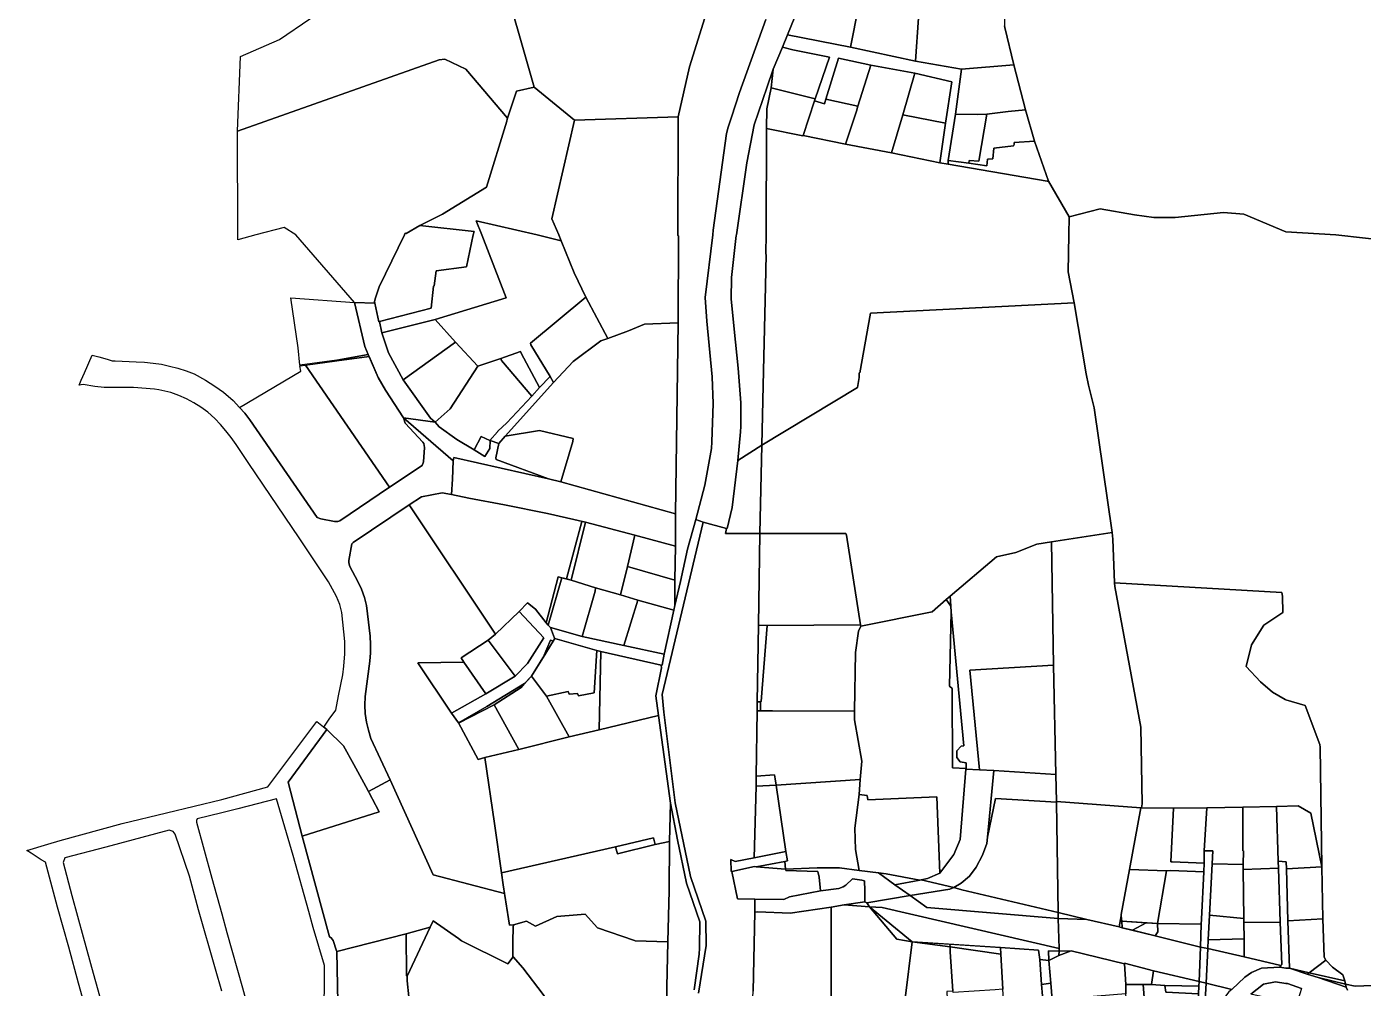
# Model space of a CAD drawing. Header units: feet. Extents: x -1222 to 199575, y -502 to 454509.
# Drawn here: x -492.7 to -178.7, y 728.3 to 954.2 of the extents above; entities that cross this region are included whole.
import ezdxf

# ---------------------------------------------------------------- set-up
doc = ezdxf.new("R2010")
doc.units = ezdxf.units.FT
doc.header["$MEASUREMENT"] = 0
doc.layers.add('지적', color=7, linetype='CONTINUOUS')

msp = doc.modelspace()

# ---------------------------------------------------------------- linework, layer by layer
at = {"layer": '지적', "color": 20}
for points in [[(-381.67, 968.77), (-373.44, 939.95), (-377.65, 939.05), (-379.72, 932.66), (-389.55, 944.23), (-394.42, 946.52), (-395.77, 946.39), (-443.19, 929.62), (-442.46, 947.15), (-433.31, 951.2), (-426.14, 956.06), (-416.21, 962.8), (-413.06, 964.95), (-409.19, 967.79), (-402.05, 973.02), (-398.46, 975.65), (-391.12, 979.16), (-385.71, 981.75), (-381.67, 968.77)], [(-364.64, 972.21), (-363.27, 969.27), (-326.8, 977.05), (-328.17, 972.86), (-337, 944.77), (-339.67, 932.97), (-363.99, 932.25), (-364.03, 932.25), (-373.44, 939.95), (-381.67, 968.77), (-364.64, 972.21)], [(-306.76, 970.05), (-295.42, 968.39), (-299.17, 949.34), (-313.98, 952.3), (-306.76, 970.05)], [(-295.42, 968.39), (-282.45, 966.53), (-283.87, 946.09), (-299.17, 949.34), (-295.42, 968.39)], [(-282.45, 966.53), (-262.93, 963.51), (-262.96, 954.39), (-262.9, 954.03), (-260.79, 945.22), (-273.09, 944.23), (-283.87, 946.09), (-282.45, 966.53)], [(-313.98, 952.3), (-299.17, 949.34), (-283.87, 946.09), (-273.09, 944.23), (-274.49, 933.63), (-276.18, 922.78), (-276.24, 921.88), (-278.14, 922.24), (-276.84, 931.54), (-275.39, 941.25), (-284.01, 943.24), (-294.38, 945.16), (-302.01, 946.76), (-304.96, 937.19), (-305.23, 936.1), (-307.63, 936.76), (-307.45, 937.21), (-304.12, 947.06), (-312.74, 948.72), (-315.17, 949.34), (-313.98, 952.3)], [(-315.17, 949.34), (-312.74, 948.72), (-304.12, 947.06), (-307.45, 937.21), (-317.8, 939.85), (-317.29, 944.21), (-315.17, 949.34)], [(-379.72, 932.66), (-379.82, 932.49), (-379.87, 932.02), (-384.66, 916.46), (-395.01, 910.18), (-400.3, 907.48), (-403.54, 905.63), (-403.73, 905.65), (-403.93, 905.25), (-409.87, 893.09), (-410.76, 890.46), (-410.98, 889.65), (-410.92, 889.27), (-415.65, 889.41), (-429.44, 905.25), (-432.17, 907), (-438.86, 905.25), (-443.08, 904.15), (-443.08, 905.25), (-443.19, 929.62), (-395.77, 946.39), (-394.42, 946.52), (-389.55, 944.23), (-379.72, 932.66)], [(-294.38, 945.16), (-297.47, 935.49), (-304.96, 937.19), (-302.01, 946.76), (-294.38, 945.16)], [(-284.01, 943.24), (-286.84, 933.46), (-289.53, 924.59), (-300.3, 926.58), (-297.74, 934.32), (-297.47, 935.49), (-294.38, 945.16), (-284.01, 943.24)], [(-260.79, 945.22), (-258.04, 934.64), (-262.14, 934.25), (-267.17, 933.6), (-269.31, 933.52), (-274.49, 933.63), (-273.09, 944.23), (-260.79, 945.22)], [(-317.8, 939.85), (-318.78, 934.91), (-318.88, 930.25), (-318.99, 905.62), (-319.06, 900.73), (-318.96, 900.64), (-319.1, 893.19), (-319.61, 873.37), (-319.97, 855.85), (-325.65, 852.27), (-324.96, 858.98), (-324.89, 860.29), (-324.9, 865.8), (-325.51, 873.97), (-326.17, 880.1), (-327.16, 890.16), (-327.08, 895.3), (-325.98, 905.14), (-325.96, 905.25), (-323.48, 922.24), (-321.8, 931.14), (-318.74, 940.06), (-317.29, 944.21), (-317.8, 939.85)], [(-286.84, 933.46), (-284.01, 943.24), (-275.39, 941.25), (-276.84, 931.54), (-286.84, 933.46)], [(-373.44, 939.95), (-364.03, 932.25), (-369.28, 909.07), (-367.65, 905.25), (-367.09, 903.91), (-372.78, 905.25), (-387.1, 908.61), (-385.79, 905.25), (-380.01, 890.51), (-396.72, 885.4), (-409.27, 882.23), (-409.78, 884.89), (-397.7, 888.07), (-397.14, 893.22), (-396.99, 893.28), (-396.45, 896.79), (-389.4, 897.74), (-387.77, 905.25), (-387.59, 906.08), (-400.3, 907.48), (-395.01, 910.18), (-384.66, 916.46), (-379.87, 932.02), (-379.82, 932.49), (-379.72, 932.66), (-377.65, 939.05), (-373.44, 939.95)], [(-307.45, 937.21), (-307.63, 936.76), (-310.31, 928.62), (-310.32, 928.51), (-318.88, 930.25), (-318.78, 934.91), (-317.8, 939.85), (-307.45, 937.21)], [(-304.96, 937.19), (-297.47, 935.49), (-297.74, 934.32), (-300.3, 926.58), (-310.31, 928.62), (-307.63, 936.76), (-305.23, 936.1), (-304.96, 937.19)], [(-364.03, 932.25), (-363.99, 932.25), (-339.67, 932.97), (-339.71, 905.16), (-339.6, 905.03), (-339.66, 884.61), (-347.58, 884.29), (-351.34, 882.75), (-356.16, 880.96), (-361.31, 890.67), (-364.09, 896.33), (-367.09, 903.91), (-367.65, 905.25), (-369.28, 909.07), (-364.03, 932.25)], [(-276.84, 931.54), (-278.14, 922.24), (-289.53, 924.59), (-286.84, 933.46), (-276.84, 931.54)], [(-274.49, 933.63), (-269.31, 933.52), (-267.17, 933.6), (-269.04, 922.6), (-271.27, 922.76), (-271.4, 922.09), (-276.18, 922.78), (-274.49, 933.63)], [(-267.17, 933.6), (-262.14, 934.25), (-258.04, 934.64), (-255.93, 927.26), (-260.69, 926.99), (-260.72, 926.53), (-260.85, 926.22), (-265.49, 925.62), (-265.69, 923.14), (-267, 923.07), (-267.15, 921.48), (-271.4, 922.09), (-271.27, 922.76), (-269.04, 922.6), (-267.17, 933.6)], [(-318.99, 905.62), (-318.88, 930.25), (-310.32, 928.51), (-310.31, 928.62), (-300.3, 926.58), (-289.53, 924.59), (-278.14, 922.24), (-276.24, 921.88), (-252.95, 917.88), (-252.66, 917.87), (-247.8, 909.52), (-247.88, 905.25), (-247.99, 896.59), (-246.63, 889.28), (-294.46, 886.85), (-296.99, 872.85), (-297.1, 872.83), (-297.16, 871.77), (-297.51, 869.41), (-319.97, 855.85), (-319.61, 873.37), (-319.1, 893.19), (-318.96, 900.64), (-319.06, 900.73), (-318.99, 905.62)], [(-271.4, 922.09), (-267.15, 921.48), (-267, 923.07), (-265.69, 923.14), (-265.49, 925.62), (-260.85, 926.22), (-260.72, 926.53), (-260.69, 926.99), (-255.93, 927.26), (-252.66, 917.87), (-252.95, 917.88), (-276.24, 921.88), (-276.18, 922.78), (-271.4, 922.09)], [(-410.92, 889.27), (-410.98, 889.65), (-410.76, 890.46), (-409.87, 893.09), (-403.93, 905.25), (-403.73, 905.65), (-403.54, 905.63), (-400.3, 907.48), (-387.59, 906.08), (-387.77, 905.25), (-389.4, 897.74), (-396.45, 896.79), (-396.99, 893.28), (-397.14, 893.22), (-397.7, 888.07), (-409.78, 884.89), (-409.92, 884.88), (-410.92, 889.27)], [(-361.31, 890.67), (-374.3, 879.86), (-374.25, 879.46), (-369.74, 871.97), (-372.2, 869.43), (-376.55, 877.51), (-376.69, 877.88), (-381.26, 876.2), (-386.72, 874.44), (-391.98, 880.06), (-396.72, 885.4), (-380.01, 890.51), (-385.79, 905.25), (-387.1, 908.61), (-372.78, 905.25), (-367.09, 903.91), (-364.09, 896.33), (-361.31, 890.67)], [(-415.65, 889.41), (-413.23, 879.08), (-412.43, 877.17), (-419.82, 875.86), (-428.5, 874.64), (-428.94, 878.72), (-430.59, 890.52), (-415.65, 889.41)], [(-415.65, 889.41), (-410.92, 889.27), (-409.92, 884.88), (-409.78, 884.89), (-409.27, 882.23), (-407.66, 877.57), (-404.27, 871.25), (-397.81, 862.23), (-396.71, 861.25), (-404.13, 862.31), (-408.35, 868.81), (-410.15, 871.8), (-412.43, 877.17), (-413.23, 879.08), (-415.65, 889.41)], [(-356.16, 880.96), (-357.81, 880.35), (-364.27, 875.54), (-368.93, 870.6), (-369.74, 871.97), (-374.25, 879.46), (-374.3, 879.86), (-361.31, 890.67), (-356.16, 880.96)], [(-246.63, 889.28), (-243.79, 872.6), (-243.24, 869.99), (-241.89, 864.64), (-237.68, 835.35), (-251.91, 833.14), (-255.37, 832.63), (-260.3, 830.64), (-264.89, 829.61), (-275.74, 820.4), (-276.71, 819.62), (-279.98, 816.73), (-296.76, 813.36), (-296.84, 813.64), (-300.13, 834.76), (-300.29, 835.11), (-320.42, 835.09), (-319.97, 855.85), (-297.51, 869.41), (-297.16, 871.77), (-297.1, 872.83), (-296.99, 872.85), (-294.46, 886.85), (-246.63, 889.28)], [(-409.27, 882.23), (-396.72, 885.4), (-391.98, 880.06), (-404.27, 871.25), (-407.66, 877.57), (-409.27, 882.23)], [(-356.16, 880.96), (-351.34, 882.75), (-347.58, 884.29), (-339.66, 884.61), (-340.23, 839.7), (-367.22, 847.23), (-364.41, 856.77), (-364.34, 857.4), (-372.25, 859.34), (-380.27, 858.01), (-368.93, 870.6), (-364.27, 875.54), (-357.81, 880.35), (-356.16, 880.96)], [(-391.98, 880.06), (-386.72, 874.44), (-393.2, 864.44), (-396.71, 861.25), (-397.81, 862.23), (-404.27, 871.25), (-391.98, 880.06)], [(-422.85, 789.63), (-421.59, 791.47), (-420.05, 793.62), (-419.46, 797.01), (-418.42, 801.93), (-418.2, 803.92), (-417.96, 806.82), (-417.96, 809.76), (-418.68, 816.56), (-419.13, 818.47), (-419.9, 820.29), (-420.8, 822.06), (-421.8, 823.77), (-428.64, 834.12), (-440.46, 851.6), (-443.5, 856.05), (-444.66, 857.68), (-445.87, 859.22), (-447.13, 860.74), (-448.48, 862.16), (-450.16, 863.59), (-451.73, 864.77), (-453.4, 865.82), (-455.12, 866.75), (-456.94, 867.55), (-458.79, 868.22), (-461.65, 868.89), (-462.64, 869.04), (-467.57, 869.44), (-474.48, 869.39), (-476.66, 869.62), (-479.43, 870.09), (-480.35, 869.95), (-479.9, 871.14), (-479.11, 872.9), (-477.3, 877.05), (-475.69, 876.62), (-473.77, 876.04), (-472.57, 875.68), (-471.88, 875.68), (-466.96, 875.45), (-464.97, 875.35), (-462.98, 875.16), (-461.02, 874.87), (-459.1, 874.43), (-457.17, 873.94), (-455.25, 873.35), (-453.37, 872.6), (-450.68, 871.16), (-448.46, 869.76), (-446.45, 868.33), (-444.2, 866.33), (-442.72, 864.74), (-441.46, 863.42), (-440.23, 861.84), (-424.45, 838.91), (-423.61, 838.53), (-420.36, 837.9), (-419.6, 837.95), (-419.14, 838.08), (-407.45, 845.98), (-399.75, 851.12), (-399.46, 851.94), (-399.25, 855.29), (-399.41, 856.23), (-399.64, 856.6), (-403.76, 861.01), (-404.13, 862.31), (-392.49, 852.18), (-392.62, 847.89), (-392.9, 844.31), (-395.08, 844.71), (-399.9, 843.75), (-402.81, 841.86), (-415.98, 833.02), (-416.29, 832.66), (-417.04, 828.77), (-417.02, 828.2), (-416.75, 827.33), (-414.87, 823.82), (-414, 822.01), (-413.35, 820.11), (-412.89, 818.17), (-412.62, 816.21), (-412, 811), (-411.92, 809.05), (-411.93, 807.08), (-412.04, 805.1), (-413.16, 796.79), (-413.21, 794.79), (-413.13, 792.81), (-412.89, 790.83), (-412.4, 788.9), (-411.82, 786.96), (-407.28, 777.27), (-412.38, 774.48), (-413.02, 775.69), (-415.8, 780.83), (-418.24, 785.25), (-422.18, 789.1), (-422.85, 789.63)], [(-412.24, 876.73), (-410.15, 871.8), (-408.35, 868.81), (-404.13, 862.31), (-403.76, 861.01), (-399.64, 856.6), (-399.41, 856.23), (-399.25, 855.29), (-399.46, 851.94), (-399.75, 851.12), (-407.45, 845.98), (-427.19, 874.67), (-419.82, 875.68), (-412.24, 876.73)], [(-419.82, 875.86), (-412.43, 877.17), (-412.24, 876.73), (-419.82, 875.68), (-419.82, 875.86)], [(-386.72, 874.44), (-381.26, 876.2), (-381.11, 875.77), (-374.05, 867.38), (-379.85, 861.11), (-382.03, 859.19), (-382.06, 859.02), (-383.86, 856.99), (-385.94, 857.9), (-387.59, 854.74), (-391.65, 857.21), (-395.8, 860.2), (-396.71, 861.25), (-393.2, 864.44), (-386.72, 874.44)], [(-381.26, 876.2), (-376.69, 877.88), (-376.55, 877.51), (-372.2, 869.43), (-374.05, 867.38), (-381.11, 875.77), (-381.26, 876.2)], [(-427.19, 874.67), (-407.45, 845.98), (-419.14, 838.08), (-419.6, 837.95), (-420.36, 837.9), (-423.61, 838.53), (-424.45, 838.91), (-440.23, 861.84), (-441.46, 863.42), (-442.72, 864.74), (-428.31, 873.25), (-428.48, 874.49), (-427.19, 874.67)], [(-369.74, 871.97), (-368.93, 870.6), (-380.27, 858.01), (-381.79, 856.25), (-383.77, 856.94), (-383.86, 856.99), (-382.06, 859.02), (-382.03, 859.19), (-379.85, 861.11), (-374.05, 867.38), (-372.2, 869.43), (-369.74, 871.97)], [(-396.71, 861.25), (-395.8, 860.2), (-391.65, 857.21), (-387.59, 854.74), (-385.06, 853.19), (-383.91, 855.06), (-383.77, 856.94), (-381.79, 856.25), (-382.44, 852.9), (-382.43, 852.51), (-370.08, 848), (-392.32, 853), (-392.49, 852.18), (-404.13, 862.31), (-396.71, 861.25)], [(-383.77, 856.94), (-383.91, 855.06), (-385.06, 853.19), (-387.59, 854.74), (-385.94, 857.9), (-383.86, 856.99), (-383.77, 856.94)], [(-380.27, 858.01), (-372.25, 859.34), (-364.34, 857.4), (-364.41, 856.77), (-367.22, 847.23), (-370.08, 848), (-382.43, 852.51), (-382.44, 852.9), (-381.79, 856.25), (-380.27, 858.01)], [(-325.65, 852.27), (-319.97, 855.85), (-320.42, 835.09), (-328.52, 835.09), (-328.27, 836.33), (-328.13, 836.29), (-326.96, 841.24), (-325.65, 852.27)], [(-392.49, 852.18), (-392.32, 853), (-370.08, 848), (-367.22, 847.23), (-340.23, 839.7), (-340.26, 832.17), (-349.82, 834.75), (-361.41, 837.76), (-370.33, 839.8), (-380.44, 841.84), (-388.82, 843.45), (-392.9, 844.31), (-392.62, 847.89), (-392.49, 852.18)], [(-365.9, 824.43), (-366.98, 824.73), (-367.85, 824.96), (-370.66, 814.15), (-373.13, 817.32), (-375.02, 818.79), (-376.96, 816.83), (-382.52, 811.45), (-402.81, 841.86), (-399.9, 843.75), (-395.08, 844.71), (-392.9, 844.31), (-388.82, 843.45), (-380.44, 841.84), (-370.33, 839.8), (-361.41, 837.76), (-362.28, 837.96), (-365.9, 824.43)], [(-385.02, 782.47), (-382.82, 767), (-381.14, 755.36), (-380.71, 752.59), (-380.4, 750.55), (-397.18, 754.92), (-407.28, 777.27), (-411.82, 786.96), (-412.4, 788.9), (-412.89, 790.83), (-413.13, 792.81), (-413.21, 794.79), (-413.16, 796.79), (-412.04, 805.1), (-411.93, 807.08), (-411.92, 809.05), (-412, 811), (-412.62, 816.21), (-412.89, 818.17), (-413.35, 820.11), (-414, 822.01), (-414.87, 823.82), (-416.75, 827.33), (-417.02, 828.2), (-417.04, 828.77), (-416.29, 832.66), (-415.98, 833.02), (-402.81, 841.86), (-382.52, 811.45), (-384.31, 810.04), (-390.62, 805.92), (-389.99, 804.9), (-400.77, 804.72), (-392.9, 792.93), (-391.26, 790.61), (-386.6, 782.05), (-385.02, 782.47)], [(-364.77, 824.12), (-365.9, 824.43), (-362.28, 837.96), (-361.41, 837.76), (-364.77, 824.12)], [(-349.82, 834.75), (-351.58, 827.36), (-353.2, 820.72), (-359.03, 822.36), (-364.77, 824.12), (-361.41, 837.76), (-349.82, 834.75)], [(-251.91, 833.14), (-237.68, 835.35), (-237.56, 833.76), (-237.16, 823.49), (-237.08, 822.7), (-230.99, 789.61), (-230.67, 771.6), (-230.8, 770.64), (-230.96, 770.64), (-250.75, 772.15), (-250.89, 778.53), (-251.45, 804.19), (-251.91, 833.14)], [(-340.26, 832.17), (-340.4, 824.16), (-351.58, 827.36), (-349.82, 834.75), (-340.26, 832.17)], [(-320.42, 835.09), (-300.29, 835.11), (-300.13, 834.76), (-296.84, 813.64), (-318.72, 813.52), (-320.79, 813.6), (-320.42, 835.09)], [(-251.91, 833.14), (-251.45, 804.19), (-271.11, 803.01), (-268.86, 779.62), (-272.07, 779.74), (-272, 779.9), (-271.99, 781.26), (-273.37, 781.47), (-274.21, 782.47), (-274.15, 784.07), (-273.19, 785.19), (-272.53, 785.26), (-275.54, 816.72), (-275.61, 818.07), (-275.74, 820.4), (-264.89, 829.61), (-260.3, 830.64), (-255.37, 832.63), (-251.91, 833.14)], [(-340.4, 824.16), (-340.41, 818.17), (-340.65, 817.1), (-349.15, 819.48), (-353.2, 820.72), (-351.58, 827.36), (-340.4, 824.16)], [(-370.14, 813.62), (-370.66, 814.15), (-367.85, 824.96), (-366.98, 824.73), (-370.14, 813.62)], [(-364.77, 824.12), (-359.03, 822.36), (-359.17, 821.55), (-362.21, 810.94), (-369.62, 813.04), (-370.14, 813.62), (-366.98, 824.73), (-364.77, 824.12)], [(-199.09, 770.99), (-207, 770.86), (-215.48, 770.67), (-223.32, 770.62), (-230.8, 770.64), (-230.67, 771.6), (-230.99, 789.61), (-237.08, 822.7), (-237.16, 823.49), (-197.81, 821.22), (-197.66, 820.39), (-197.62, 816.52), (-202.03, 813.6), (-204.99, 808.98), (-206.23, 803.88), (-202.83, 800.27), (-200.03, 797.84), (-197.08, 796.14), (-196.86, 796.07), (-192.32, 794.74), (-188.95, 785.58), (-188.8, 784.9), (-188.47, 756.82), (-191.06, 769.41), (-194.03, 771.1), (-199.09, 770.99)], [(-359.03, 822.36), (-353.2, 820.72), (-349.15, 819.48), (-352.37, 808.78), (-362.21, 810.94), (-359.17, 821.55), (-359.03, 822.36)], [(-349.15, 819.48), (-340.65, 817.1), (-342.94, 806.77), (-352.37, 808.78), (-349.15, 819.48)], [(-275.61, 818.07), (-275.54, 816.72), (-275.88, 799.28), (-275.31, 798.7), (-275.18, 780.1), (-272, 779.9), (-272.07, 779.74), (-273.42, 763.23), (-274.91, 759.71), (-278.14, 755.3), (-278.91, 773.27), (-295.07, 772.56), (-295.23, 773.55), (-297.16, 773.8), (-296.86, 777.34), (-296.51, 781.62), (-298.25, 791.36), (-298.23, 793.36), (-298, 807.16), (-297.25, 812.14), (-296.76, 813.36), (-279.98, 816.73), (-276.71, 819.62), (-275.61, 818.07)], [(-276.71, 819.62), (-275.74, 820.4), (-275.61, 818.07), (-276.71, 819.62)], [(-375.71, 799.84), (-384.56, 794.51), (-391.26, 790.61), (-392.9, 792.93), (-384.79, 797.46), (-377.93, 801.62), (-375.06, 804.54), (-371.18, 810.63), (-376.96, 816.83), (-375.02, 818.79), (-373.13, 817.32), (-370.66, 814.15), (-370.14, 813.62), (-369.62, 813.04), (-368.72, 810.49), (-368.59, 810.44), (-368.97, 809.82), (-369.66, 810.04), (-371.37, 805.95), (-374.09, 801.58), (-374.25, 801.42), (-375.71, 799.84)], [(-384.31, 810.04), (-382.52, 811.45), (-376.96, 816.83), (-371.18, 810.63), (-375.06, 804.54), (-377.93, 801.62), (-384.31, 810.04)], [(-275.54, 816.72), (-272.53, 785.26), (-273.19, 785.19), (-274.15, 784.07), (-274.21, 782.47), (-273.37, 781.47), (-271.99, 781.26), (-272, 779.9), (-275.18, 780.1), (-275.31, 798.7), (-275.88, 799.28), (-275.54, 816.72)], [(-318.72, 813.52), (-319.92, 798.73), (-320.13, 795.61), (-320.27, 795.6), (-321.12, 795.55), (-320.79, 813.6), (-318.72, 813.52)], [(-296.84, 813.64), (-296.76, 813.36), (-297.25, 812.14), (-298, 807.16), (-298.23, 793.36), (-317.5, 793.48), (-320.28, 793.45), (-320.27, 795.6), (-320.13, 795.61), (-319.92, 798.73), (-318.72, 813.52), (-296.84, 813.64)], [(-384.79, 797.46), (-389.99, 804.9), (-390.62, 805.92), (-384.31, 810.04), (-377.93, 801.62), (-384.79, 797.46)], [(-368.59, 810.44), (-358.75, 807.63), (-359.34, 797.71), (-363.06, 796.98), (-363.27, 797.52), (-365.23, 797.38), (-365.46, 798.02), (-370.57, 796.91), (-374.09, 801.58), (-368.59, 810.44)], [(-371.37, 805.95), (-369.66, 810.04), (-368.97, 809.82), (-371.37, 805.95)], [(-369.62, 813.04), (-362.21, 810.94), (-352.37, 808.78), (-342.94, 806.77), (-343.43, 804.21), (-343.65, 804.18), (-357.79, 807.38), (-358.75, 807.63), (-368.59, 810.44), (-368.72, 810.49), (-369.62, 813.04)], [(-358.75, 807.63), (-357.79, 807.38), (-358.22, 789.02), (-365.24, 787.32), (-370.57, 796.91), (-365.46, 798.02), (-365.23, 797.38), (-363.27, 797.52), (-363.06, 796.98), (-359.34, 797.71), (-358.75, 807.63)], [(-357.79, 807.38), (-343.65, 804.18), (-343.59, 803.57), (-344.9, 797), (-344.24, 792.38), (-358.22, 789.02), (-357.79, 807.38)], [(-384.79, 797.46), (-392.9, 792.93), (-400.77, 804.72), (-389.99, 804.9), (-384.79, 797.46)], [(-268.86, 779.62), (-271.11, 803.01), (-251.45, 804.19), (-250.89, 778.53), (-265.46, 779.43), (-268.86, 779.62)], [(-374.25, 801.42), (-374.09, 801.58), (-370.57, 796.91), (-365.24, 787.32), (-377.07, 784.34), (-382.83, 794.89), (-376.52, 798.97), (-374.25, 801.42)], [(-391.26, 790.61), (-384.56, 794.51), (-375.71, 799.84), (-376.52, 798.97), (-382.83, 794.89), (-391.1, 790.67), (-391.26, 790.61)], [(-386.6, 782.05), (-391.26, 790.61), (-391.1, 790.67), (-382.83, 794.89), (-377.07, 784.34), (-385.02, 782.47), (-386.6, 782.05)], [(-320.27, 795.6), (-320.28, 793.45), (-321.12, 793.48), (-321.12, 795.55), (-320.27, 795.6)], [(-344.24, 792.38), (-341.48, 771.77), (-341.69, 762.77), (-345.02, 762.08), (-345.45, 763.64), (-354.35, 761.51), (-381.14, 755.36), (-382.82, 767), (-385.02, 782.47), (-377.07, 784.34), (-365.24, 787.32), (-358.22, 789.02), (-344.24, 792.38)], [(-320.28, 793.45), (-317.5, 793.48), (-298.23, 793.36), (-298.25, 791.36), (-296.51, 781.62), (-296.86, 777.34), (-316.64, 776.03), (-316.88, 777.5), (-316.98, 778.4), (-321.33, 778.09), (-321.12, 793.48), (-320.28, 793.45)], [(-422.18, 789.1), (-418.24, 785.25), (-415.8, 780.83), (-413.02, 775.69), (-409.91, 769.75), (-427.93, 764.01), (-431.25, 776.67), (-422.18, 789.1)], [(-272.07, 779.74), (-268.86, 779.62), (-265.46, 779.43), (-266.97, 763.78), (-267.1, 762.3), (-268.12, 759.57), (-269.65, 756.71), (-271.17, 754.64), (-273.14, 752.99), (-274.89, 751.97), (-282.52, 753.72), (-281.04, 754.05), (-278.14, 755.3), (-274.91, 759.71), (-273.42, 763.23), (-272.07, 779.74)], [(-265.46, 779.43), (-250.89, 778.53), (-250.75, 772.15), (-250.75, 772.03), (-265.06, 772.89), (-266.97, 763.78), (-265.46, 779.43)], [(-403.51, 741.07), (-419.82, 736.92), (-419.93, 737.04), (-420.72, 739.52), (-421.14, 740.11), (-421.52, 740.34), (-427.93, 764.01), (-409.91, 769.75), (-412.38, 774.48), (-407.28, 777.27), (-397.18, 754.92), (-380.4, 750.55), (-379.28, 743.1), (-378.3, 743.21), (-378.36, 742.63), (-378.44, 739.25), (-378.5, 735.77), (-378.42, 735.69), (-379.63, 733.99), (-390.55, 739.39), (-391.23, 739.99), (-397.21, 744.14), (-397.89, 742.6), (-403.51, 741.07)], [(-316.64, 776.03), (-314.31, 760.42), (-321.81, 758.91), (-321.34, 775.73), (-316.64, 776.03)], [(-321.33, 778.09), (-316.98, 778.4), (-316.88, 777.5), (-316.64, 776.03), (-321.34, 775.73), (-321.33, 778.09)], [(-316.64, 776.03), (-296.86, 777.34), (-297.16, 773.8), (-298.12, 765.92), (-297.98, 760.86), (-297.15, 755.95), (-301.78, 756.59), (-306.98, 756.55), (-314.45, 756.24), (-314.58, 758.05), (-313.92, 758.18), (-314.31, 760.42), (-316.64, 776.03)], [(-443.08, 770.41), (-446.86, 769.49), (-452.62, 768.09), (-452.76, 767.68), (-452.79, 767.28), (-449.19, 754.16), (-446.86, 745.73), (-445.66, 741.37), (-442, 728.38), (-438.77, 716.52), (-437.83, 715.76), (-436.87, 715.65), (-428.7, 718.2), (-422.83, 720.1), (-422.68, 733.6), (-425.39, 742.59), (-426.4, 746.32), (-430.05, 759.47), (-433.98, 772.75), (-443.08, 770.41)], [(-297.16, 773.8), (-295.23, 773.55), (-295.07, 772.56), (-278.91, 773.27), (-278.14, 755.3), (-281.04, 754.05), (-282.52, 753.72), (-282.85, 753.67), (-290.76, 755.18), (-292.59, 755.4), (-297.15, 755.95), (-297.98, 760.86), (-298.12, 765.92), (-297.16, 773.8)], [(-266.97, 763.78), (-265.06, 772.89), (-250.75, 772.03), (-250.38, 746.08), (-272.99, 751.44), (-274.89, 751.97), (-273.14, 752.99), (-271.17, 754.64), (-269.65, 756.71), (-268.12, 759.57), (-267.1, 762.3), (-266.97, 763.78)], [(-250.75, 772.03), (-250.75, 772.15), (-230.96, 770.64), (-233.62, 756.14), (-235.59, 745.58), (-235.59, 745.32), (-236.04, 742.69), (-243.61, 744.46), (-250.38, 746.08), (-250.75, 772.03)], [(-230.8, 770.64), (-223.32, 770.62), (-223.9, 758.01), (-223.56, 757.98), (-216.11, 757.67), (-216.19, 755.66), (-224.01, 755.93), (-224.91, 755.88), (-233.62, 756.14), (-230.96, 770.64), (-230.8, 770.64)], [(-215.48, 770.67), (-216.07, 760.57), (-216.11, 757.67), (-223.56, 757.98), (-223.9, 758.01), (-223.32, 770.62), (-215.48, 770.67)], [(-207, 770.86), (-207, 760.54), (-206.87, 760.56), (-206.91, 757.35), (-214.19, 757.49), (-214.02, 760.59), (-216.07, 760.57), (-215.48, 770.67), (-207, 770.86)], [(-199.09, 770.99), (-198.67, 758.12), (-198.61, 756.48), (-206.91, 756.19), (-206.91, 757.35), (-206.87, 760.56), (-207, 760.54), (-207, 770.86), (-199.09, 770.99)], [(-199.09, 770.99), (-194.03, 771.1), (-191.06, 769.41), (-188.47, 756.82), (-196.73, 756.31), (-196.84, 758.01), (-198.67, 758.12), (-199.09, 770.99)], [(-354.35, 761.51), (-345.45, 763.64), (-345.02, 762.08), (-353.92, 759.83), (-354.35, 761.51)], [(-345.02, 762.08), (-341.69, 762.77), (-341.75, 751.26), (-342.05, 739.17), (-349.75, 739.39), (-349.9, 739.52), (-358.58, 742.49), (-361.49, 745.72), (-363.38, 745.56), (-368.16, 745.15), (-373.14, 742.87), (-375.28, 744.06), (-378.3, 743.21), (-379.28, 743.1), (-380.71, 752.59), (-381.14, 755.36), (-354.35, 761.51), (-353.92, 759.83), (-345.02, 762.08)], [(-321.81, 758.91), (-314.31, 760.42), (-313.92, 758.18), (-314.58, 758.05), (-321.35, 756.81), (-321.7, 756.85), (-327.07, 755.71), (-327.18, 755.71), (-327.29, 758.52), (-326.25, 758.05), (-321.81, 758.91)], [(-216.11, 757.67), (-216.07, 760.57), (-214.02, 760.59), (-214.19, 757.49), (-214.85, 745.43), (-215.18, 739.66), (-215.25, 737.65), (-216.96, 737.93), (-216.8, 743.3), (-216.68, 744.53), (-216.19, 755.66), (-216.11, 757.67)], [(-314.45, 756.24), (-314.36, 755.97), (-306.82, 755.73), (-306.5, 754.38), (-306.17, 751.15), (-313.48, 749.78), (-314.79, 749.1), (-321.62, 749.21), (-325.73, 749.25), (-327.07, 755.71), (-321.7, 756.85), (-321.35, 756.81), (-314.45, 756.24)], [(-314.58, 758.05), (-314.45, 756.24), (-321.35, 756.81), (-314.58, 758.05)], [(-214.19, 757.49), (-206.91, 757.35), (-206.91, 756.19), (-206.77, 744.69), (-214.85, 745.43), (-214.19, 757.49)], [(-198.67, 758.12), (-196.84, 758.01), (-196.73, 756.31), (-196.44, 744.12), (-196.06, 732.99), (-196.86, 733.03), (-198.34, 733.25), (-198.08, 733.64), (-197.87, 733.84), (-198.25, 743.82), (-198.61, 756.48), (-198.67, 758.12)], [(-196.73, 756.31), (-188.47, 756.82), (-188.18, 744.55), (-196.44, 744.12), (-196.73, 756.31)], [(-296.51, 753.66), (-295.87, 753.52), (-295.78, 751.22), (-295.78, 748.58), (-300.65, 747.85), (-303.67, 747.31), (-313.37, 745.89), (-320.9, 746.26), (-321.62, 746.17), (-321.62, 749.21), (-314.79, 749.1), (-313.48, 749.78), (-306.17, 751.15), (-301.88, 751.73), (-300.9, 752.08), (-300.24, 752.46), (-298.72, 754.01), (-296.51, 753.66)], [(-297.15, 755.95), (-292.59, 755.4), (-288.71, 752.57), (-285.14, 750.05), (-295.36, 748.36), (-295.78, 748.58), (-295.78, 751.22), (-295.87, 753.52), (-296.51, 753.66), (-298.72, 754.01), (-300.24, 752.46), (-300.9, 752.08), (-301.88, 751.73), (-306.17, 751.15), (-306.5, 754.38), (-306.82, 755.73), (-314.36, 755.97), (-314.45, 756.24), (-306.98, 756.55), (-301.78, 756.59), (-297.15, 755.95)], [(-292.59, 755.4), (-290.76, 755.18), (-282.85, 753.67), (-288.71, 752.57), (-292.59, 755.4)], [(-282.85, 753.67), (-282.52, 753.72), (-274.89, 751.97), (-275.86, 751.59), (-285.14, 750.05), (-288.71, 752.57), (-282.85, 753.67)], [(-233.62, 756.14), (-224.91, 755.88), (-227.03, 743.51), (-235.39, 744.05), (-235.59, 745.32), (-235.59, 745.58), (-233.62, 756.14)], [(-224.91, 755.88), (-224.01, 755.93), (-216.19, 755.66), (-216.68, 744.53), (-216.8, 743.3), (-227.03, 743.51), (-224.91, 755.88)], [(-206.91, 756.19), (-198.61, 756.48), (-198.25, 743.82), (-206.73, 743.71), (-206.77, 744.69), (-206.91, 756.19)], [(-274.89, 751.97), (-272.99, 751.44), (-250.38, 746.08), (-250.35, 744.7), (-281.26, 747.22), (-285.14, 750.05), (-275.86, 751.59), (-274.89, 751.97)], [(-303.67, 747.31), (-303.73, 722.54), (-322.29, 723.06), (-322.04, 727.62), (-321.62, 746.17), (-320.9, 746.26), (-313.37, 745.89), (-303.67, 747.31)], [(-294.71, 747.39), (-288.27, 739.8), (-284.66, 739.19), (-286.29, 725.9), (-286.56, 725.01), (-286.91, 722.34), (-303.73, 722.54), (-303.67, 747.31), (-300.65, 747.85), (-294.71, 747.39)], [(-295.78, 748.58), (-295.36, 748.36), (-294.71, 747.39), (-300.65, 747.85), (-295.78, 748.58)], [(-295.36, 748.36), (-285.14, 750.05), (-281.26, 747.22), (-250.35, 744.7), (-250.17, 737.62), (-291.71, 747.23), (-294.71, 747.39), (-295.36, 748.36)], [(-284.66, 739.19), (-294.71, 747.39), (-291.71, 747.23), (-250.17, 737.62), (-250.17, 737.02), (-252.68, 737.05), (-252.6, 734.79), (-254.7, 735.01), (-255.02, 737.22), (-263.94, 737.84), (-284.66, 739.19)], [(-284.66, 739.19), (-288.27, 739.8), (-294.71, 747.39), (-284.66, 739.19)], [(-397.21, 744.14), (-391.23, 739.99), (-390.55, 739.39), (-379.63, 733.99), (-378.42, 735.69), (-376.16, 733.04), (-371.37, 726.84), (-368.95, 722.96), (-367.78, 722.62), (-372.09, 704.23), (-376.76, 705.08), (-377.72, 705.25), (-400.8, 709.42), (-401.37, 712.67), (-402.54, 722.52), (-403.27, 730.03), (-403.26, 731.15), (-397.89, 742.6), (-397.21, 744.14)], [(-342.05, 739.17), (-342.3, 728.65), (-342.46, 717.2), (-342.47, 715.23), (-348.72, 717.33), (-355.55, 719.67), (-367.78, 722.62), (-368.95, 722.96), (-371.37, 726.84), (-376.16, 733.04), (-378.42, 735.69), (-378.5, 735.77), (-378.44, 739.25), (-378.36, 742.63), (-378.3, 743.21), (-375.28, 744.06), (-373.14, 742.87), (-368.16, 745.15), (-363.38, 745.56), (-361.49, 745.72), (-358.58, 742.49), (-349.9, 739.52), (-349.75, 739.39), (-342.05, 739.17)], [(-250.38, 746.08), (-243.61, 744.46), (-250.35, 744.7), (-250.38, 746.08)], [(-236.04, 742.69), (-235.31, 742.49), (-227.62, 740.63), (-216.96, 737.93), (-217.28, 729.9), (-227.96, 732.37), (-234.8, 734.17), (-234.8, 734.01), (-247.35, 737.09), (-250.17, 737.02), (-250.17, 737.62), (-250.35, 744.7), (-243.61, 744.46), (-236.04, 742.69)], [(-235.39, 744.05), (-235.31, 742.49), (-236.04, 742.69), (-235.59, 745.32), (-235.39, 744.05)], [(-206.77, 744.69), (-206.73, 743.71), (-206.71, 739.91), (-215.18, 739.66), (-214.85, 745.43), (-206.77, 744.69)], [(-188.18, 744.55), (-187.91, 735.58), (-187.51, 734.85), (-191.38, 731.93), (-196.06, 732.99), (-196.44, 744.12), (-188.18, 744.55)], [(-403.51, 741.07), (-403.42, 731.17), (-403.26, 731.15), (-403.27, 730.03), (-402.54, 722.52), (-419.52, 720.9), (-419.82, 736.92), (-403.51, 741.07)], [(-403.51, 741.07), (-397.89, 742.6), (-403.26, 731.15), (-403.42, 731.17), (-403.51, 741.07)], [(-235.39, 744.05), (-229.67, 743.68), (-232.94, 741.92), (-235.31, 742.49), (-235.39, 744.05)], [(-232.94, 741.92), (-229.67, 743.68), (-227.03, 743.51), (-227, 741.55), (-227.62, 740.63), (-232.94, 741.92)], [(-227.03, 743.51), (-216.8, 743.3), (-216.96, 737.93), (-227.62, 740.63), (-227, 741.55), (-227.03, 743.51)], [(-198.25, 743.82), (-197.87, 733.84), (-198.08, 733.64), (-206.66, 735.66), (-206.71, 739.91), (-206.73, 743.71), (-198.25, 743.82)], [(-284.66, 739.19), (-275.73, 737.99), (-275.74, 736.85), (-275.1, 727.6), (-276.52, 727.54), (-276.47, 725.72), (-286.29, 725.9), (-284.66, 739.19)], [(-275.73, 737.99), (-284.66, 739.19), (-275.85, 738.62), (-275.73, 737.99)], [(-275.85, 738.62), (-263.94, 737.84), (-263.88, 736.32), (-275.73, 737.99), (-275.85, 738.62)], [(-275.73, 737.99), (-263.88, 736.32), (-263.41, 728.05), (-265.16, 727.87), (-275.06, 727.25), (-275.1, 727.6), (-275.74, 736.85), (-275.73, 737.99)], [(-255.02, 737.22), (-254.7, 735.01), (-254.3, 729.19), (-253.82, 723.8), (-263.06, 723.49), (-263.41, 728.05), (-263.88, 736.32), (-263.94, 737.84), (-255.02, 737.22)], [(-215.25, 737.65), (-215.63, 729.5), (-217.28, 729.9), (-216.96, 737.93), (-215.25, 737.65)], [(-206.71, 739.91), (-206.66, 735.66), (-215.25, 737.65), (-215.18, 739.66), (-206.71, 739.91)], [(-252.6, 734.79), (-252.11, 729.48), (-254.3, 729.19), (-254.7, 735.01), (-252.6, 734.79)], [(-250.17, 737.02), (-250.19, 735.94), (-252.6, 734.79), (-252.68, 737.05), (-250.17, 737.02)], [(-247.35, 737.09), (-234.8, 734.01), (-234.47, 729.13), (-234.5, 726.99), (-251.8, 725.59), (-252.11, 729.48), (-252.6, 734.79), (-250.19, 735.94), (-247.35, 737.09)], [(-247.35, 737.09), (-250.19, 735.94), (-250.17, 737.02), (-247.35, 737.09)], [(-215.25, 737.65), (-206.66, 735.66), (-198.08, 733.64), (-198.34, 733.25), (-202.64, 733.03), (-204.98, 731.99), (-206.5, 730.88), (-209.58, 727.95), (-215.63, 729.5), (-215.25, 737.65)], [(-187.51, 734.85), (-185.94, 733.2), (-183.47, 731.47), (-183.07, 730.01), (-191.38, 731.93), (-187.51, 734.85)], [(-227.96, 732.37), (-228.44, 729.15), (-230.41, 729.16), (-234.47, 729.13), (-234.8, 734.01), (-234.8, 734.17), (-227.96, 732.37)], [(-217.28, 729.9), (-217.36, 728.73), (-225.35, 728.89), (-228.44, 729.15), (-227.96, 732.37), (-217.28, 729.9)], [(-196.06, 732.99), (-191.38, 731.93), (-191.85, 731.57), (-196.06, 732.99)], [(-191.85, 731.57), (-191.38, 731.93), (-183.07, 730.01), (-182.88, 729.25), (-189.34, 730.78), (-191.85, 731.57)], [(-252.11, 729.48), (-251.8, 725.59), (-250.85, 713.13), (-250.25, 705.25), (-249.41, 693.28), (-251.67, 692.31), (-252.27, 704.22), (-252.4, 705.25), (-252.46, 705.71), (-253.71, 722.38), (-253.82, 723.8), (-254.3, 729.19), (-252.11, 729.48)], [(-234.47, 729.13), (-230.41, 729.16), (-229.32, 714.72), (-233.36, 714.57), (-234.5, 726.99), (-234.47, 729.13)], [(-230.41, 729.16), (-228.44, 729.15), (-225.35, 728.89), (-225.12, 727.36), (-217.38, 726.99), (-217.83, 717.89), (-227.23, 705.25), (-228.55, 703.48), (-229.32, 714.72), (-230.41, 729.16)], [(-217.36, 728.73), (-217.38, 726.99), (-225.12, 727.36), (-225.35, 728.89), (-217.36, 728.73)], [(-217.28, 729.9), (-215.63, 729.5), (-216.08, 721.44), (-215.88, 721.27), (-215.06, 721.64), (-217.83, 717.89), (-217.38, 726.99), (-217.36, 728.73), (-217.28, 729.9)], [(-209.58, 727.95), (-210.28, 727.45), (-212.66, 724.39), (-215.06, 721.64), (-215.88, 721.27), (-216.08, 721.44), (-215.63, 729.5), (-209.58, 727.95)], [(-193.2, 728.2), (-194.43, 724.46), (-205.15, 726.91), (-202.13, 729.22), (-199.33, 729.76), (-196.86, 729.42), (-196.53, 729.38), (-193.2, 728.2)], [(-182.88, 729.25), (-182.7, 728.54), (-189.34, 730.78), (-182.88, 729.25)]]:
    msp.add_lwpolyline(points, close=True, dxfattribs=at)
for points in [[(-319.06, 955.91), (-325.26, 938.75), (-327.11, 932.95), (-327.93, 930.59), (-328.32, 929.13), (-331.39, 906.35), (-331.53, 905.25), (-333.33, 890.53), (-332.88, 885.04), (-331.67, 871.94), (-331.38, 865.66), (-331.7, 856.64), (-331.79, 855.12), (-333.34, 846.51), (-335.48, 838.41), (-337.41, 831.45), (-339.12, 823.86), (-340.41, 818.17), (-340.4, 824.16), (-340.4, 824.16), (-340.26, 832.17), (-340.23, 839.7), (-339.66, 884.61), (-339.6, 905.03), (-339.71, 905.16), (-339.67, 932.97), (-337, 944.77), (-328.17, 972.86)], [(-306.76, 970.05), (-313.98, 952.3), (-315.17, 949.34), (-317.29, 944.21), (-318.74, 940.06), (-321.8, 931.14), (-323.48, 922.24), (-325.96, 905.25), (-325.98, 905.14), (-327.08, 895.3), (-327.16, 890.16), (-326.17, 880.1), (-325.51, 873.97), (-324.9, 865.8), (-324.89, 860.29), (-324.96, 858.98), (-325.65, 852.27), (-326.96, 841.24), (-328.13, 836.29), (-328.27, 836.33), (-333.77, 837.75), (-335.48, 838.41), (-333.34, 846.51), (-331.79, 855.12), (-331.7, 856.64), (-331.38, 865.66), (-331.67, 871.94), (-332.88, 885.04), (-333.33, 890.53), (-331.53, 905.25), (-331.39, 906.35), (-328.32, 929.13), (-327.93, 930.59), (-327.11, 932.95), (-325.26, 938.75), (-319.06, 955.91)], [(-157.28, 902.13), (-185.13, 905.25), (-196.93, 905.98), (-206.74, 910.12), (-211.56, 910.57), (-222.88, 909.35), (-227.93, 909.32), (-232.44, 910), (-240.49, 911.36), (-247.8, 909.52), (-252.66, 917.87), (-255.93, 927.26), (-258.04, 934.64), (-260.79, 945.22), (-262.9, 954.03), (-262.96, 954.39)], [(-172.42, 729.09), (-180.59, 728.78), (-182.88, 729.25), (-183.07, 730.01), (-183.47, 731.47), (-185.94, 733.2), (-187.51, 734.85), (-187.91, 735.58), (-188.18, 744.55), (-188.47, 756.82), (-188.8, 784.9), (-188.95, 785.58), (-192.32, 794.74), (-196.86, 796.07), (-197.08, 796.14), (-200.03, 797.84), (-202.83, 800.27), (-206.23, 803.88), (-204.99, 808.98), (-202.03, 813.6), (-197.62, 816.52), (-197.66, 820.39), (-197.81, 821.22), (-237.16, 823.49), (-237.56, 833.76), (-237.68, 835.35), (-241.89, 864.64), (-243.24, 869.99), (-243.79, 872.6), (-246.63, 889.28), (-247.99, 896.59), (-247.88, 905.25), (-247.8, 909.52), (-240.49, 911.36), (-232.44, 910), (-227.93, 909.32), (-222.88, 909.35), (-211.56, 910.57), (-206.74, 910.12), (-196.93, 905.98), (-185.13, 905.25), (-157.28, 902.13)], [(-335.85, 727.88), (-334.72, 736.26), (-334.6, 737.67), (-334.52, 743.9), (-337.66, 752.97), (-339.81, 763.16), (-341.48, 771.77), (-344.24, 792.38), (-344.9, 797), (-343.59, 803.57), (-343.65, 804.18), (-343.43, 804.21), (-342.94, 806.77), (-340.65, 817.1), (-340.41, 818.17), (-339.12, 823.86), (-337.41, 831.45), (-335.48, 838.41), (-333.77, 837.75), (-333.77, 837.75), (-343.42, 797.29), (-342.97, 793.16), (-340.32, 771.86), (-336.78, 754.55), (-333.18, 744.07), (-333.08, 738.32), (-334.9, 727.13)], [(-334.9, 727.13), (-333.08, 738.32), (-333.18, 744.07), (-336.78, 754.55), (-340.32, 771.86), (-342.97, 793.16), (-343.42, 797.29), (-333.77, 837.75), (-328.27, 836.33), (-328.27, 836.33), (-328.52, 835.09), (-320.42, 835.09), (-320.79, 813.6), (-321.12, 795.55), (-321.12, 793.48), (-321.33, 778.09), (-321.34, 775.73), (-321.81, 758.91), (-326.25, 758.05), (-327.29, 758.52), (-327.18, 755.71), (-327.07, 755.71), (-325.73, 749.25), (-321.62, 749.21), (-321.62, 746.17), (-322.04, 727.62)], [(-477.03, 717.09), (-480.47, 729.49), (-482.77, 737.91), (-485.42, 747.31), (-488.27, 757.93), (-489.29, 758.46), (-491.64, 760.02), (-492.66, 760.65), (-487.71, 762.11), (-484.82, 762.97), (-470.25, 767.01), (-459.87, 769.48), (-446.86, 772.65), (-436.01, 775.6), (-424.48, 790.93), (-422.18, 789.1), (-422.18, 789.1), (-431.25, 776.67), (-427.93, 764.01), (-421.52, 740.34), (-421.14, 740.11), (-420.72, 739.52), (-419.93, 737.04), (-419.82, 736.92), (-419.52, 720.9)], [(-342.46, 717.2), (-342.3, 728.65), (-342.05, 739.17), (-341.75, 751.26), (-341.69, 762.77), (-341.48, 771.77), (-339.81, 763.16), (-339.81, 763.16), (-337.66, 752.97), (-334.52, 743.9), (-334.6, 737.67), (-334.72, 736.26), (-335.85, 727.88)], [(-446.86, 727.57), (-448.32, 732.77), (-452.3, 746.7), (-454.45, 754.62), (-457.83, 764.5), (-458.26, 765.1), (-459.19, 765.43), (-474.08, 761.45), (-483.75, 758.95), (-484.1, 757.79), (-482.09, 750.08), (-479.42, 740.33), (-477.05, 731.86), (-474.99, 724.57)], [(-209.58, 727.95), (-206.5, 730.88), (-204.98, 731.99), (-202.64, 733.03), (-198.34, 733.25), (-198.34, 733.25), (-196.86, 733.03), (-196.06, 732.99), (-191.85, 731.57), (-189.34, 730.78), (-182.7, 728.54), (-182.42, 727.85)], [(-193.2, 728.2), (-196.53, 729.38), (-196.86, 729.42), (-199.33, 729.76), (-202.13, 729.22), (-205.15, 726.91)], [(-182.42, 727.85), (-182.7, 728.54), (-182.88, 729.25), (-180.59, 728.78), (-172.42, 729.09), (-172.38, 728.81), (-173.44, 728.59), (-173.44, 728.59), (-173.37, 727.67)]]:
    msp.add_lwpolyline(points, dxfattribs=at)

doc.saveas('drawing.dxf')
